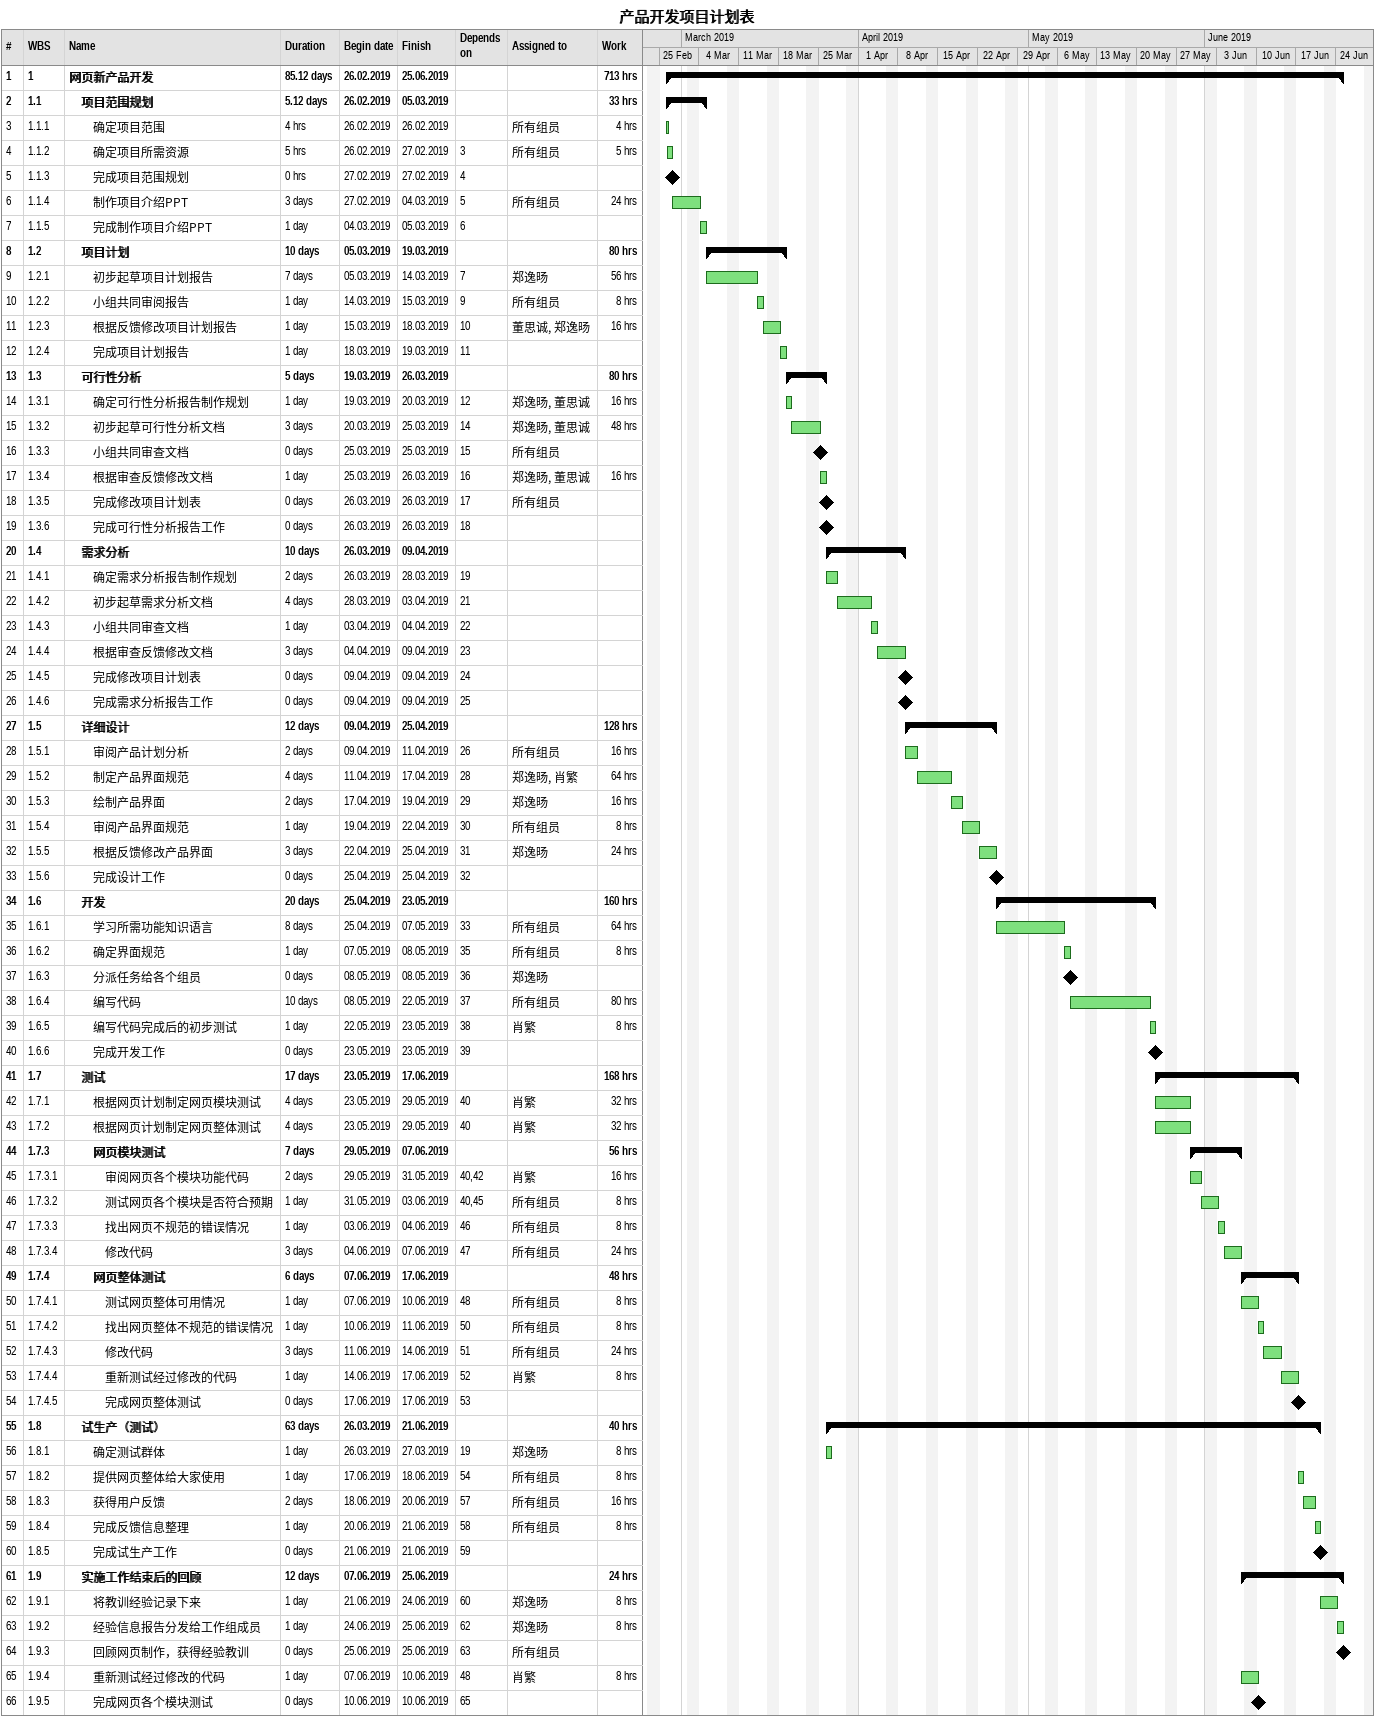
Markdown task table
产品开发项目计划表

| ID | WBS | Task | Duration | Start | Finish | Predecessors | Resources | Work (h) |
|---|---|---|---|---|---|---|---|---|
| 1 | 1 | **网页新产品开发** | 85.12d | 2019-02-26 | 2019-06-25 |  |  | 713 |
| 2 | 1.1 | **项目范围规划** | 5.12d | 2019-02-26 | 2019-03-05 |  |  | 33 |
| 3 | 1.1.1 | 确定项目范围 | 4h | 2019-02-26 | 2019-02-26 |  | 所有组员 | 4 |
| 4 | 1.1.2 | 确定项目所需资源 | 5h | 2019-02-26 | 2019-02-27 | 3 | 所有组员 | 5 |
| 5 | 1.1.3 | 完成项目范围规划 | 0h | 2019-02-27 | 2019-02-27 | 4 |  |  |
| 6 | 1.1.4 | 制作项目介绍PPT | 3d | 2019-02-27 | 2019-03-04 | 5 | 所有组员 | 24 |
| 7 | 1.1.5 | 完成制作项目介绍PPT | 1d | 2019-03-04 | 2019-03-05 | 6 |  |  |
| 8 | 1.2 | **项目计划** | 10d | 2019-03-05 | 2019-03-19 |  |  | 80 |
| 9 | 1.2.1 | 初步起草项目计划报告 | 7d | 2019-03-05 | 2019-03-14 | 7 | 郑逸旸 | 56 |
| 10 | 1.2.2 | 小组共同审阅报告 | 1d | 2019-03-14 | 2019-03-15 | 9 | 所有组员 | 8 |
| 11 | 1.2.3 | 根据反馈修改项目计划报告 | 1d | 2019-03-15 | 2019-03-18 | 10 | 董思诚, 郑逸旸 | 16 |
| 12 | 1.2.4 | 完成项目计划报告 | 1d | 2019-03-18 | 2019-03-19 | 11 |  |  |
| 13 | 1.3 | **可行性分析** | 5d | 2019-03-19 | 2019-03-26 |  |  | 80 |
| 14 | 1.3.1 | 确定可行性分析报告制作规划 | 1d | 2019-03-19 | 2019-03-20 | 12 | 郑逸旸, 董思诚 | 16 |
| 15 | 1.3.2 | 初步起草可行性分析文档 | 3d | 2019-03-20 | 2019-03-25 | 14 | 郑逸旸, 董思诚 | 48 |
| 16 | 1.3.3 | 小组共同审查文档 | 0d | 2019-03-25 | 2019-03-25 | 15 | 所有组员 |  |
| 17 | 1.3.4 | 根据审查反馈修改文档 | 1d | 2019-03-25 | 2019-03-26 | 16 | 郑逸旸, 董思诚 | 16 |
| 18 | 1.3.5 | 完成修改项目计划表 | 0d | 2019-03-26 | 2019-03-26 | 17 | 所有组员 |  |
| 19 | 1.3.6 | 完成可行性分析报告工作 | 0d | 2019-03-26 | 2019-03-26 | 18 |  |  |
| 20 | 1.4 | **需求分析** | 10d | 2019-03-26 | 2019-04-09 |  |  |  |
| 21 | 1.4.1 | 确定需求分析报告制作规划 | 2d | 2019-03-26 | 2019-03-28 | 19 |  |  |
| 22 | 1.4.2 | 初步起草需求分析文档 | 4d | 2019-03-28 | 2019-04-03 | 21 |  |  |
| 23 | 1.4.3 | 小组共同审查文档 | 1d | 2019-04-03 | 2019-04-04 | 22 |  |  |
| 24 | 1.4.4 | 根据审查反馈修改文档 | 3d | 2019-04-04 | 2019-04-09 | 23 |  |  |
| 25 | 1.4.5 | 完成修改项目计划表 | 0d | 2019-04-09 | 2019-04-09 | 24 |  |  |
| 26 | 1.4.6 | 完成需求分析报告工作 | 0d | 2019-04-09 | 2019-04-09 | 25 |  |  |
| 27 | 1.5 | **详细设计** | 12d | 2019-04-09 | 2019-04-25 |  |  | 128 |
| 28 | 1.5.1 | 审阅产品计划分析 | 2d | 2019-04-09 | 2019-04-11 | 26 | 所有组员 | 16 |
| 29 | 1.5.2 | 制定产品界面规范 | 4d | 2019-04-11 | 2019-04-17 | 28 | 郑逸旸, 肖繁 | 64 |
| 30 | 1.5.3 | 绘制产品界面 | 2d | 2019-04-17 | 2019-04-19 | 29 | 郑逸旸 | 16 |
| 31 | 1.5.4 | 审阅产品界面规范 | 1d | 2019-04-19 | 2019-04-22 | 30 | 所有组员 | 8 |
| 32 | 1.5.5 | 根据反馈修改产品界面 | 3d | 2019-04-22 | 2019-04-25 | 31 | 郑逸旸 | 24 |
| 33 | 1.5.6 | 完成设计工作 | 0d | 2019-04-25 | 2019-04-25 | 32 |  |  |
| 34 | 1.6 | **开发** | 20d | 2019-04-25 | 2019-05-23 |  |  | 160 |
| 35 | 1.6.1 | 学习所需功能知识语言 | 8d | 2019-04-25 | 2019-05-07 | 33 | 所有组员 | 64 |
| 36 | 1.6.2 | 确定界面规范 | 1d | 2019-05-07 | 2019-05-08 | 35 | 所有组员 | 8 |
| 37 | 1.6.3 | 分派任务给各个组员 | 0d | 2019-05-08 | 2019-05-08 | 36 | 郑逸旸 |  |
| 38 | 1.6.4 | 编写代码 | 10d | 2019-05-08 | 2019-05-22 | 37 | 所有组员 | 80 |
| 39 | 1.6.5 | 编写代码完成后的初步测试 | 1d | 2019-05-22 | 2019-05-23 | 38 | 肖繁 | 8 |
| 40 | 1.6.6 | 完成开发工作 | 0d | 2019-05-23 | 2019-05-23 | 39 |  |  |
| 41 | 1.7 | **测试** | 17d | 2019-05-23 | 2019-06-17 |  |  | 168 |
| 42 | 1.7.1 | 根据网页计划制定网页模块测试 | 4d | 2019-05-23 | 2019-05-29 | 40 | 肖繁 | 32 |
| 43 | 1.7.2 | 根据网页计划制定网页整体测试 | 4d | 2019-05-23 | 2019-05-29 | 40 | 肖繁 | 32 |
| 44 | 1.7.3 | **网页模块测试** | 7d | 2019-05-29 | 2019-06-07 |  |  | 56 |
| 45 | 1.7.3.1 | 审阅网页各个模块功能代码 | 2d | 2019-05-29 | 2019-05-31 | 40, 42 | 肖繁 | 16 |
| 46 | 1.7.3.2 | 测试网页各个模块是否符合预期 | 1d | 2019-05-31 | 2019-06-03 | 40, 45 | 所有组员 | 8 |
| 47 | 1.7.3.3 | 找出网页不规范的错误情况 | 1d | 2019-06-03 | 2019-06-04 | 46 | 所有组员 | 8 |
| 48 | 1.7.3.4 | 修改代码 | 3d | 2019-06-04 | 2019-06-07 | 47 | 所有组员 | 24 |
| 49 | 1.7.4 | **网页整体测试** | 6d | 2019-06-07 | 2019-06-17 |  |  | 48 |
| 50 | 1.7.4.1 | 测试网页整体可用情况 | 1d | 2019-06-07 | 2019-06-10 | 48 | 所有组员 | 8 |
| 51 | 1.7.4.2 | 找出网页整体不规范的错误情况 | 1d | 2019-06-10 | 2019-06-11 | 50 | 所有组员 | 8 |
| 52 | 1.7.4.3 | 修改代码 | 3d | 2019-06-11 | 2019-06-14 | 51 | 所有组员 | 24 |
| 53 | 1.7.4.4 | 重新测试经过修改的代码 | 1d | 2019-06-14 | 2019-06-17 | 52 | 肖繁 | 8 |
| 54 | 1.7.4.5 | 完成网页整体测试 | 0d | 2019-06-17 | 2019-06-17 | 53 |  |  |
| 55 | 1.8 | **试生产（测试）** | 63d | 2019-03-26 | 2019-06-21 |  |  | 40 |
| 56 | 1.8.1 | 确定测试群体 | 1d | 2019-03-26 | 2019-03-27 | 19 | 郑逸旸 | 8 |
| 57 | 1.8.2 | 提供网页整体给大家使用 | 1d | 2019-06-17 | 2019-06-18 | 54 | 所有组员 | 8 |
| 58 | 1.8.3 | 获得用户反馈 | 2d | 2019-06-18 | 2019-06-20 | 57 | 所有组员 | 16 |
| 59 | 1.8.4 | 完成反馈信息整理 | 1d | 2019-06-20 | 2019-06-21 | 58 | 所有组员 | 8 |
| 60 | 1.8.5 | 完成试生产工作 | 0d | 2019-06-21 | 2019-06-21 | 59 |  |  |
| 61 | 1.9 | **实施工作结束后的回顾** | 12d | 2019-06-07 | 2019-06-25 |  |  | 24 |
| 62 | 1.9.1 | 将教训经验记录下来 | 1d | 2019-06-21 | 2019-06-24 | 60 | 郑逸旸 | 8 |
| 63 | 1.9.2 | 经验信息报告分发给工作组成员 | 1d | 2019-06-24 | 2019-06-25 | 62 | 郑逸旸 | 8 |
| 64 | 1.9.3 | 回顾网页制作，获得经验教训 | 0d | 2019-06-25 | 2019-06-25 | 63 | 所有组员 |  |
| 65 | 1.9.4 | 重新测试经过修改的代码 | 1d | 2019-06-07 | 2019-06-10 | 48 | 肖繁 | 8 |
| 66 | 1.9.5 | 完成网页各个模块测试 | 0d | 2019-06-10 | 2019-06-10 | 65 |  |  |
